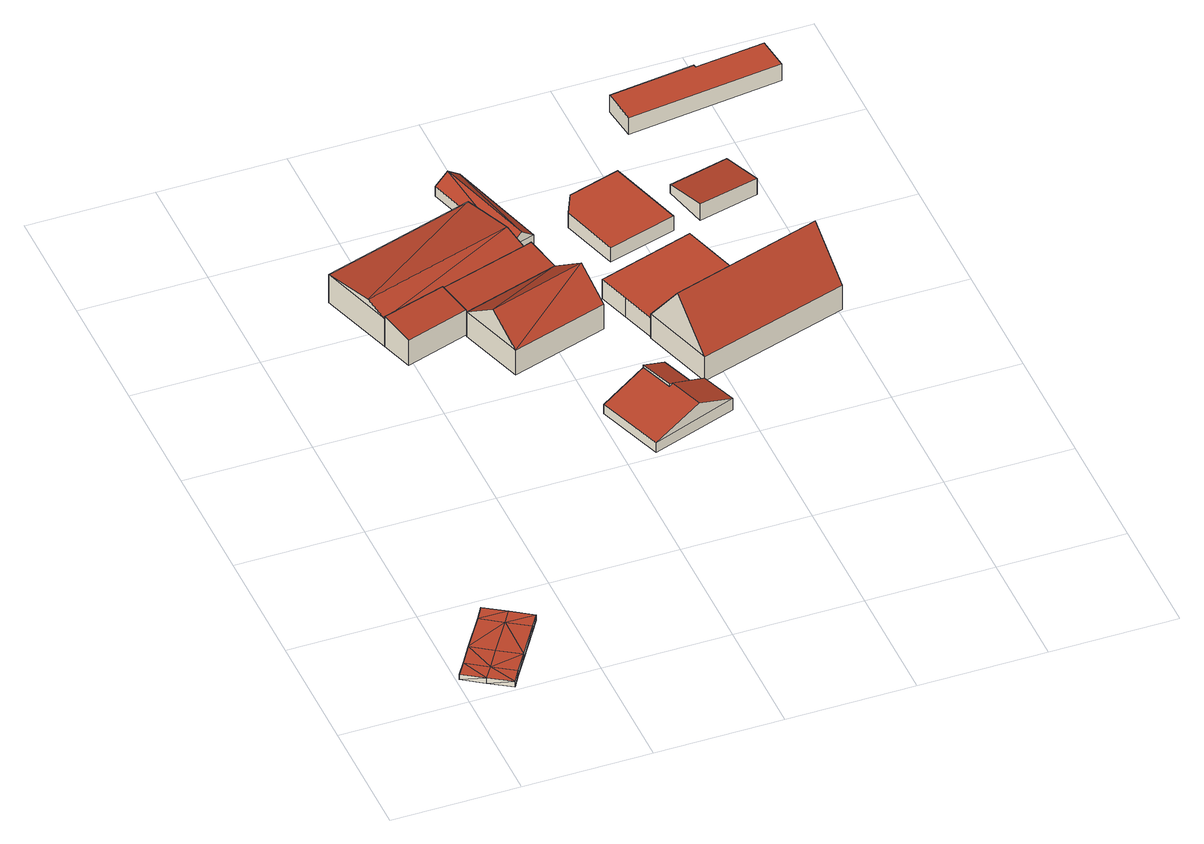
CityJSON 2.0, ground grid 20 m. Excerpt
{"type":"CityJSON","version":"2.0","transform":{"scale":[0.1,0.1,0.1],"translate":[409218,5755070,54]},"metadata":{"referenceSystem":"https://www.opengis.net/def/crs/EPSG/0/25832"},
"CityObjects":{
"building1":{"type":"Building","attributes":{"Geometrietyp2DReferenz":"2000","Gemeindeschluessel":"05515000","function":"53001_1800","roofType":"9999","measuredHeight":1},"geometry":[{"type":"Solid","lod":"2","boundaries":[[[[0,1,2]],[[1,3,2]],[[4,5,0]],[[5,1,0]],[[6,7,4]],[[7,5,4]],[[8,9,6]],[[9,7,6]],[[10,11,8]],[[11,9,8]],[[12,13,10]],[[13,11,10]],[[14,15,12]],[[15,13,12]],[[16,17,14]],[[17,15,14]],[[18,19,16]],[[19,17,16]],[[20,21,18]],[[21,19,18]],[[22,23,20]],[[23,21,20]],[[2,3,22]],[[3,23,22]],[[5,24,1]],[[1,24,3]],[[7,25,24]],[[7,24,5]],[[9,26,7]],[[7,26,25]],[[11,13,26]],[[11,26,9]],[[24,21,3]],[[3,21,23]],[[25,19,24]],[[24,19,21]],[[26,17,19]],[[26,19,25]],[[13,15,17]],[[13,17,26]],[[4,0,27]],[[0,2,27]],[[6,27,28]],[[6,4,27]],[[8,6,29]],[[6,28,29]],[[10,29,12]],[[10,8,29]],[[27,2,20]],[[2,22,20]],[[28,27,18]],[[27,20,18]],[[29,18,16]],[[29,28,18]],[[12,16,14]],[[12,29,16]]]],"semantics":{"surfaces":[{"type":"WallSurface"},{"type":"GroundSurface"},{"type":"RoofSurface"}],"values":[[0,0,0,0,0,0,0,0,0,0,0,0,0,0,0,0,0,0,0,0,0,0,0,0,1,1,1,1,1,1,1,1,1,1,1,1,1,1,1,1,2,2,2,2,2,2,2,2,2,2,2,2,2,2,2,2]]}}]},
"building2":{"type":"Building","attributes":{"Gemeindeschluessel":"05515000","Geometrietyp2DReferenz":"3000","function":"31001_2700"},"children":["building2-1","building2-2"]},
"building2-1":{"type":"BuildingPart","attributes":{"roofType":"3100","measuredHeight":6.14},"parents":["building2"],"geometry":[{"type":"Solid","lod":"2","boundaries":[[[[30,31,32,33]],[[34,35,31,30]],[[33,32,36,37]],[[30,38,34]],[[37,39,33]],[[39,38,30]],[[30,33,39]],[[37,40,34,38]],[[38,39,37]],[[31,35,41,36,32]],[[35,34,40,41]],[[41,40,37,36]]]],"semantics":{"surfaces":[{"type":"WallSurface"},{"type":"RoofSurface"},{"type":"GroundSurface"},{"type":"ClosureSurface"}],"values":[[0,0,0,0,0,1,1,1,1,2,0,3]]}}]},
"building2-2":{"type":"BuildingPart","attributes":{"roofType":"2100","measuredHeight":5.49},"parents":["building2"],"geometry":[{"type":"Solid","lod":"2","boundaries":[[[[42,43,41,40,44]],[[45,46,43,42]],[[47,37,36,46,45]],[[45,42,44,47]],[[43,46,36,41]],[[37,47,44,40]],[[36,37,40,41]]]],"semantics":{"surfaces":[{"type":"WallSurface"},{"type":"RoofSurface"},{"type":"GroundSurface"},{"type":"ClosureSurface"}],"values":[[0,0,0,1,2,0,3]]}}]},
"building3":{"type":"Building","attributes":{"Gemeindeschluessel":"05515000","Geometrietyp2DReferenz":"3000","function":"31001_2700"},"children":["building3-1","building3-2"]},
"building3-1":{"type":"BuildingPart","attributes":{"roofType":"2100","measuredHeight":5.44},"parents":["building3"],"geometry":[{"type":"Solid","lod":"2","boundaries":[[[[48,49,50,51]],[[52,53,49,48]],[[54,55,53,52]],[[56,57,55,54]],[[58,59,57,56]],[[56,54,52,48,51,58]],[[49,53,55,57,59,50]],[[50,59,58,51]]]],"semantics":{"surfaces":[{"type":"WallSurface"},{"type":"RoofSurface"},{"type":"GroundSurface"},{"type":"ClosureSurface"}],"values":[[0,0,0,0,0,1,2,3]]}}]},
"building3-2":{"type":"BuildingPart","attributes":{"roofType":"3100","measuredHeight":8.93},"parents":["building3"],"geometry":[{"type":"Solid","lod":"2","boundaries":[[[[60,61,62,63]],[[51,50,61,60]],[[63,62,59,58]],[[60,64,51]],[[58,65,63]],[[60,63,65]],[[65,64,60]],[[64,65,58]],[[58,51,64]],[[61,50,59,62]],[[50,51,58,59]]]],"semantics":{"surfaces":[{"type":"WallSurface"},{"type":"RoofSurface"},{"type":"GroundSurface"},{"type":"ClosureSurface"}],"values":[[0,0,0,0,0,1,1,1,1,2,3]]}}]},
"building4":{"type":"Building","attributes":{"Gemeindeschluessel":"05515000","Geometrietyp2DReferenz":"3000","function":"31001_2700","roofType":"5000","measuredHeight":4.63},"geometry":[{"type":"Solid","lod":"2","boundaries":[[[[66,67,68,69]],[[70,71,67,66]],[[72,73,71,70]],[[74,75,73,72]],[[76,77,75,74]],[[69,68,77,76]],[[76,78,79,69]],[[78,74,72,70,66,79]],[[74,78,76]],[[69,79,66]],[[67,71,73,75,77,68]]]],"semantics":{"surfaces":[{"type":"WallSurface"},{"type":"RoofSurface"},{"type":"GroundSurface"}],"values":[[0,0,0,0,0,0,1,1,0,0,2]]}}]},
"building5":{"type":"Building","attributes":{"Gemeindeschluessel":"05515000","Geometrietyp2DReferenz":"3000","function":"51009_1610","roofType":"2100","measuredHeight":4.94},"geometry":[{"type":"Solid","lod":"2","boundaries":[[[[80,81,73,82]],[[83,84,81,80]],[[85,75,84,83]],[[82,73,75,85]],[[83,80,82,85]],[[81,84,75,73]]]],"semantics":{"surfaces":[{"type":"WallSurface"},{"type":"RoofSurface"},{"type":"GroundSurface"}],"values":[[0,0,0,0,1,2]]}}]},
"building6":{"type":"Building","attributes":{"Gemeindeschluessel":"05515000","Geometrietyp2DReferenz":"3000","function":"51003_1201","roofType":"3100","measuredHeight":3.56},"geometry":[{"type":"Solid","lod":"2","boundaries":[[[[86,87,88,89]],[[90,91,87,86]],[[92,93,91,90]],[[89,88,93,92]],[[86,94,90]],[[92,95,89]],[[94,86,89]],[[89,95,94]],[[90,94,95]],[[95,92,90]],[[87,91,93,88]]]],"semantics":{"surfaces":[{"type":"WallSurface"},{"type":"RoofSurface"},{"type":"GroundSurface"}],"values":[[0,0,0,0,0,0,1,1,1,1,2]]}}]},
"building7":{"type":"Building","attributes":{"Gemeindeschluessel":"05515000","Geometrietyp2DReferenz":"3000","function":"31001_2700","roofType":"1000","measuredHeight":3.41},"geometry":[{"type":"Solid","lod":"2","boundaries":[[[[96,97,98,99]],[[100,101,97,96]],[[102,103,101,100]],[[104,105,103,102]],[[99,98,105,104]],[[102,100,96,99,104]],[[97,101,103,105,98]]]],"semantics":{"surfaces":[{"type":"WallSurface"},{"type":"RoofSurface"},{"type":"GroundSurface"}],"values":[[0,0,0,0,0,1,2]]}}]},
"building8":{"type":"Building","attributes":{"Gemeindeschluessel":"05515000","Geometrietyp2DReferenz":"3000","function":"31001_1310","roofType":"1000","measuredHeight":2.6},"geometry":[{"type":"Solid","lod":"2","boundaries":[[[[106,107,108,109]],[[110,111,107,106]],[[112,113,111,110]],[[114,115,113,112]],[[109,108,115,114]],[[112,110,106,109,114]],[[107,111,113,115,108]]]],"semantics":{"surfaces":[{"type":"WallSurface"},{"type":"RoofSurface"},{"type":"GroundSurface"}],"values":[[0,0,0,0,0,1,2]]}}]},
"building9":{"type":"Building","attributes":{"Gemeindeschluessel":"05515000","Geometrietyp2DReferenz":"3000","function":"31001_1000","roofType":"5000","measuredHeight":12.27},"address":[{"country":"Germany","locality":"Münster","thoroughfareNumber":"107","thoroughfareName":"Kaldenhofer Weg"},{"country":"Germany","locality":"Münster","thoroughfareNumber":"109","thoroughfareName":"Kaldenhofer Weg"}],"geometry":[{"type":"Solid","lod":"2","boundaries":[[[[116,101,103,117]],[[118,119,101,116]],[[120,121,119,118]],[[122,123,121,120]],[[124,125,123,122]],[[117,103,125,124]],[[120,126,127,122]],[[127,126,118]],[[127,118,116]],[[127,116,117]],[[117,124,127]],[[122,127,124]],[[118,126,120]],[[101,119,121,123,125,103]]]],"semantics":{"surfaces":[{"type":"WallSurface"},{"type":"RoofSurface"},{"type":"GroundSurface"}],"values":[[0,0,0,0,0,0,1,1,1,1,1,0,0,2]]}}]},
"building10":{"type":"Building","attributes":{"Gemeindeschluessel":"05515000","Geometrietyp2DReferenz":"3000","function":"31001_1310","roofType":"2100","measuredHeight":3.02},"geometry":[{"type":"Solid","lod":"2","boundaries":[[[[128,129,130,131]],[[132,133,129,128]],[[134,135,133,132]],[[131,130,135,134]],[[132,128,131,134]],[[129,133,135,130]]]],"semantics":{"surfaces":[{"type":"WallSurface"},{"type":"RoofSurface"},{"type":"GroundSurface"}],"values":[[0,0,0,0,1,2]]}}]},
"building11":{"type":"Building","attributes":{"Gemeindeschluessel":"05515000","Geometrietyp2DReferenz":"3000","function":"31001_1310","roofType":"1000","measuredHeight":3.08},"geometry":[{"type":"Solid","lod":"2","boundaries":[[[[136,137,138,139]],[[140,141,137,136]],[[142,143,141,140]],[[144,145,143,142]],[[146,147,145,144]],[[139,138,147,146]],[[144,142,140,136,139,146]],[[137,141,143,145,147,138]]]],"semantics":{"surfaces":[{"type":"WallSurface"},{"type":"RoofSurface"},{"type":"GroundSurface"}],"values":[[0,0,0,0,0,0,1,2]]}}]}
},
"vertices":[
[154,131,11],[154,131,1],[121,153,11],[121,153,1],[140,110,11],[140,110,1],[106,58,11],[106,58,1],[85,27,11],[85,27,1],[72,6,11],[72,6,1],[38,28,11],[38,28,1],[5,50,11],[5,50,1],[19,71,11],[19,71,1],[39,102,11],[39,102,1],[74,154,11],[74,154,1],[87,175,11],[87,175,1],[107,132,1],[72,80,1],[52,49,1],[107,132,11],[72,80,11],[52,49,11],
[379,959,55],[379,959,4],[137,883,4],[137,883,55],[416,838,55],[416,838,4],[175,764,4],[175,764,55],[405,875,66],[164,800,66],[275,795,55],[275,795,4],
[291,745,50],[291,745,4],[275,795,59],[191,713,50],[191,713,4],[175,764,59],
[291,745,48],[291,745,3],[291,743,3],[291,743,48],[275,795,57],[275,795,3],[416,838,57],[416,838,3],[428,842,57],[428,842,3],[444,791,48],[444,791,3],
[324,639,48],[324,639,3],[477,687,3],[477,687,48],[309,686,92],[462,735,92],
[445,405,23],[445,405,6],[579,451,6],[579,451,28],[407,511,23],[407,511,6],[477,536,50],[477,536,6],[496,483,50],[496,483,6],[558,506,29],[558,506,6],[502,486,53],[521,431,53],
[514,548,39],[514,548,6],[477,536,55],[533,497,39],[533,497,6],[496,483,55],
[453,895,21],[453,895,3],[405,1057,3],[405,1057,21],[412,882,21],[412,882,3],[363,1045,21],[363,1045,3],[432,888,38],[384,1051,38],
[651,797,39],[651,797,4],[499,749,4],[499,749,39],[685,687,39],[685,687,4],[532,643,39],[532,643,4],[515,699,39],[515,699,4],
[528,945,32],[528,945,6],[511,909,6],[511,909,32],[610,970,32],[610,970,6],[647,848,32],[647,848,6],[539,816,32],[539,816,6],
[685,687,48],[532,643,48],[770,714,48],[770,714,4],[805,601,48],[805,601,4],[567,527,48],[567,527,4],[531,643,48],[531,643,4],[787,660,127],[549,585,127],
[785,877,36],[785,877,6],[768,950,6],[768,950,21],[690,854,36],[690,854,6],[673,926,21],[673,926,6],
[657,1119,40],[657,1119,9],[664,1063,9],[664,1063,40],[792,1136,40],[792,1136,9],[793,1132,40],[793,1132,9],[902,1145,40],[902,1145,9],[908,1093,40],[908,1093,9]
]}
